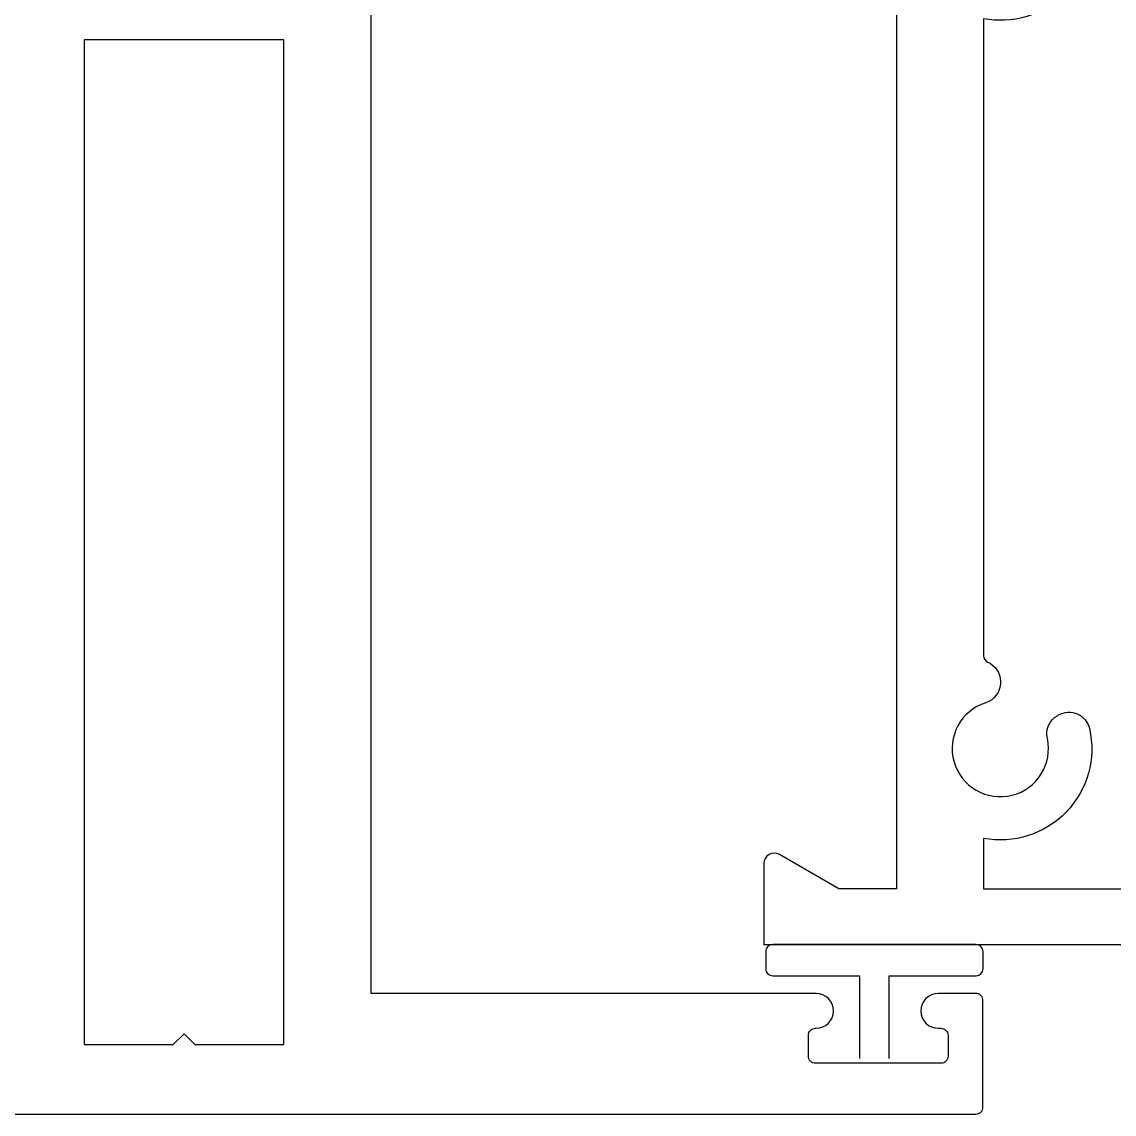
# Model space of a CAD drawing. Extents: x -7.4 to 79.9, y -10.6 to 40.1.
# Drawn here: x 18.33 to 19.895, y 5.378 to 6.943 of the extents above; entities that cross this region are included whole.
import ezdxf

# ---------------------------------------------------------------- set-up
doc = ezdxf.new("R2010")
doc.units = 0
doc.header["$LTSCALE"] = 0.25
doc.header["$MEASUREMENT"] = 0
doc.layers.get('0').update_dxf_attribs({"linetype": 'CONTINUOUS'})
for name, color, linetype in [('FRAME', 1, 'CONTINUOUS'), ('MISC', 7, 'CONTINUOUS'), ('VENT', 5, 'CONTINUOUS')]:
    doc.layers.add(name, color=color, linetype=linetype)

# ---------------------------------------------------------------- blocks, each defined once
blk = doc.blocks.new('05P11-Z-BAR')
blk.add_lwpolyline([(-2.1635, 2.28, -0.414214), (-2.1535, 2.29), (-2.0005, 2.29, -0.414214), (-1.9905, 2.28), (-1.9905, 2.226, -1), (-2.0405, 2.226), (-2.0405, 2.23, 0.414214), (-2.0505, 2.24), (-2.0805, 2.24, 0.414214), (-2.0905, 2.23), (-2.0905, 2.05, 0.414214), (-2.0805, 2.04), (-2.0505, 2.04, 0.414214), (-2.0405, 2.05), (-2.0405, 2.051, -1), (-1.9905, 2.051), (-1.9905, 1.413), (-0.4035, 1.413, -0.414214)], format="xyb")
blk.add_lwpolyline([(-2.1635, 0.697), (-2.1635, 2.28)])
blk.add_lwpolyline([(-2.0635, 1.1605), (-2.0635, 1.288), (-0.6235, 1.288), (-0.6235, 1.002), (-2.0635, 1.002), (-2.0635, 1.1295), (-2.0485, 1.145)], close=True)
blk = doc.blocks.new('05P02-T-BAR')
for points in [[(-0.5435, 1.423), (-0.5435, 1.871, -0.414214), (-0.5335, 1.881), (-0.483, 1.881, 0.414214), (-0.3935, 1.9705, 0.414214), (-0.483, 2.06), (-0.5715, 2.06, 0.414214), (-0.5985, 2.033), (-0.5985, 2.033, 0.414214), (-0.5715, 2.006), (-0.483, 2.006, -0.414214), (-0.4475, 1.9705), (-0.4475, 1.9705, -0.414214), (-0.483, 1.935), (-2.0835, 1.935), (-2.0835, 2.0176), (-2.0345, 2.1025, 0.57735), (-2.0475, 2.125), (-2.1635, 2.125), (-2.1635, 1.406)], [(-0.6235, 1.378), (-0.6235, 1.6775, 0.412738), (-0.6334, 1.6875, -0.266599), (-0.6593, 1.7025), (-0.6603, 1.7043, -0.326659), (-0.6565, 1.7395, 2.265178), (-0.7585, 1.7395, -0.326659), (-0.7547, 1.7043), (-0.7557, 1.7025, -0.505571), (-0.8037, 1.6971, -0.236746), (-0.8363, 1.81), (-1.7494, 1.81, 0.298217), (-1.7586, 1.804, -0.298217), (-1.7861, 1.786), (-1.7882, 1.786, -0.326659), (-1.8167, 1.8069, 2.265178), (-1.8677, 1.7186, -0.326659), (-1.8353, 1.7043), (-1.8343, 1.7025, -0.505571), (-1.8537, 1.6582, -0.53888), (-2.0113, 1.81), (-2.0835, 1.81), (-2.0835, 1.368)]]:
    blk.add_lwpolyline(points, format="xyb")

msp = doc.modelspace()

# ---------------------------------------------------------------- linework, layer by layer
at = {"layer": 'MISC', "linetype": 'Continuous'}
msp.add_lwpolyline([(19.5729, 5.4575), (19.5729, 5.576), (19.6975, 5.576, 0.414214), (19.7075, 5.586), (19.7075, 5.6106, 0.414214), (19.6975, 5.6206), (19.406, 5.6206, 0.414214), (19.396, 5.6106), (19.396, 5.586, 0.414214), (19.406, 5.576), (19.5306, 5.576), (19.5306, 5.4575)], format="xyb", dxfattribs=at)

# ---------------------------------------------------------------- block references
at = {"layer": 'FRAME', "rotation": 90}
msp.add_blockref('05P02-T-BAR', (21.5183, 7.7841), dxfattribs=at)
at = {"layer": 'VENT', "xscale": -1, "rotation": 270}
msp.add_blockref('05P11-Z-BAR', (17.4173, 7.5411), dxfattribs=at)

doc.saveas('drawing.dxf')
